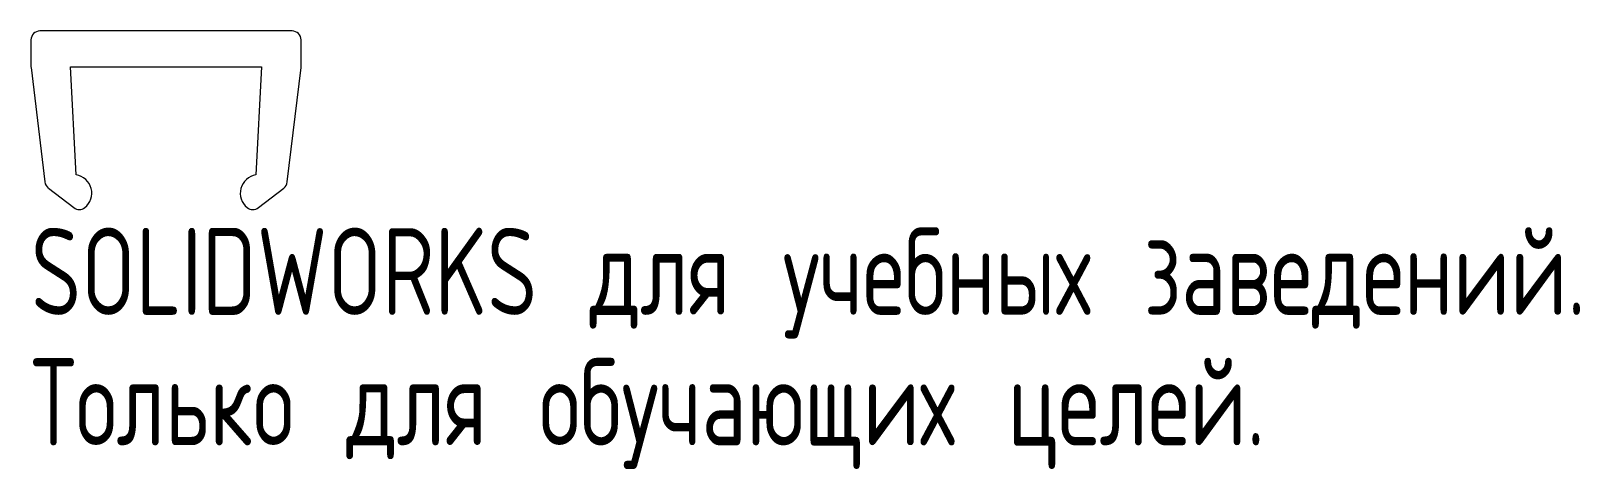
# Model space of a CAD drawing. Header units: millimetres. Extents: x -6 to 80, y -18.3 to 6.
import ezdxf

# ---------------------------------------------------------------- set-up
doc = ezdxf.new("R2010")
doc.units = ezdxf.units.MM
doc.styles.add('SLDTEXTSTYLE0', font='TXT', dxfattribs={"width": 0.7, "bigfont": 'bigfont'})

msp = doc.modelspace()

# ---------------------------------------------------------------- linework, layer by layer
at = {"color": 7, "linetype": 'Continuous', "lineweight": 15}
for p, q in [((-6, 5.5), (-6, 4.03)), ((8.5, 6), (-5.5, 6)), ((9, 4.03), (9, 5.5)), ((-5.996, 3.97), (-5.227, -2.39)), ((-3.8, 4), (6.8, 4)), ((-3.489, -2.002), (-3.8, 4)), ((6.8, 4), (6.489, -2.002)), ((8.227, -2.39), (8.996, 3.97)), ((-5.036, -2.725), (-3.625, -3.816)), ((6.625, -3.816), (8.036, -2.725))]:
    msp.add_line(p, q, dxfattribs=at)
for centre, radius, start, end in [((-5.5, 5.5), 0.5, 90, 180), ((8.5, 5.5), 0.5, 0, 90), ((-5.5, 4.03), 0.5, 180, 186.89613), ((8.5, 4.03), 0.5, 353.10387, 360), ((-4.731, -2.33), 0.5, 186.89613, 232.32166), ((-3.644, -3.011), 1.022, 308.46592, 81.31573), ((6.644, -3.011), 1.022, 98.68427, 231.53408), ((7.731, -2.33), 0.5, 307.67834, 353.10387), ((-3.319, -3.42), 0.5, 232.32166, 308.46592), ((6.319, -3.42), 0.5, 231.53408, 307.67834)]:
    msp.add_arc(centre, radius, start, end, dxfattribs=at)

# ---------------------------------------------------------------- texts
at = {"color": 7, "linetype": 'Continuous', "char_height": 4.83362, "attachment_point": 1, "style": 'SLDTEXTSTYLE0'}
for s, insert in [('SOLIDWORKS \\M+18474\\M+1847C\\M+18491 \\M+18485\\M+18489\\M+18475\\M+18471\\M+1847E\\M+1848D\\M+18487 \\M+18478\\M+18470\\M+18472\\M+18475\\M+18474\\M+18475\\M+1847E\\M+18479\\M+1847A.', (-6, -4.939)), ('\\M+18453\\M+18480\\M+1847C\\M+1848E\\M+1847B\\M+18480 \\M+18474\\M+1847C\\M+18491 \\M+18480\\M+18471\\M+18485\\M+18489\\M+18470\\M+18490\\M+1848B\\M+18479\\M+18487 \\M+18488\\M+18475\\M+1847C\\M+18475\\M+1847A.', (-6, -12.19))]:
    msp.add_mtext(s, dxfattribs=dict(at, insert=insert))

doc.saveas('drawing.dxf')
